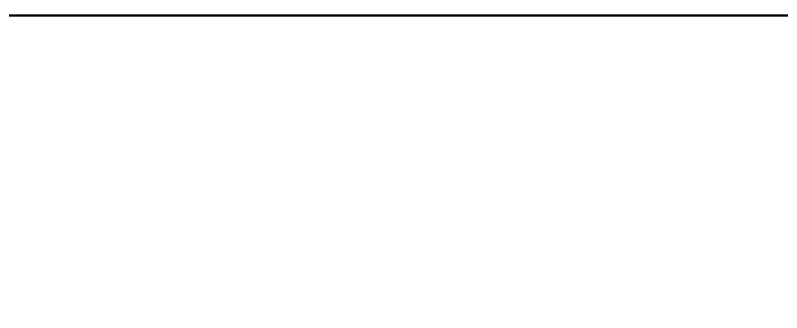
# Model space of a CAD drawing. Header units: millimetres. Extents: x 1852829 to 1882754, y -270850 to -231658.
# Drawn here: x 1858397 to 1859591, y -246809 to -246346 of the extents above; entities that cross this region are included whole.
import ezdxf

# ---------------------------------------------------------------- set-up
doc = ezdxf.new("R2010")
doc.units = ezdxf.units.MM
doc.layers.add('a_çerçeve_line', color=7, linetype='Continuous', lineweight=50)

msp = doc.modelspace()

# ---------------------------------------------------------------- linework, layer by layer
at = {"layer": 'a_çerçeve_line'}
msp.add_lwpolyline([(1872123.904255825, -249346.4948289079), (1872123.904255825, -246346.4948289079), (1853005.390146533, -246346.4948289079), (1853005.390146533, -249346.4948289079)], close=True, dxfattribs=at)

doc.saveas('drawing.dxf')
